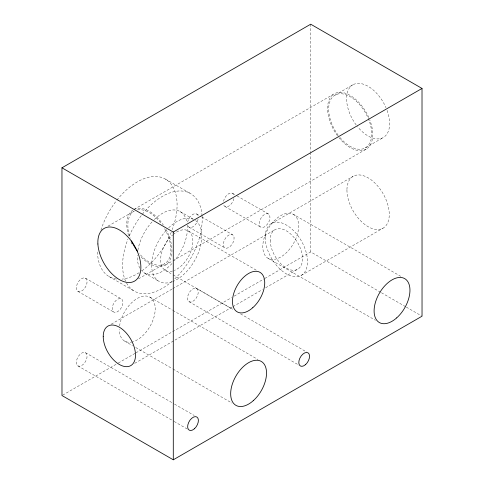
<?xml version="1.0" encoding="UTF-8"?>
<svg xmlns="http://www.w3.org/2000/svg" width="484" height="484" viewBox="0 0 484 484"><rect width="100%" height="100%" fill="white"/><g stroke="black" fill="none" stroke-linecap="round" stroke-linejoin="round"><path stroke-width="0.36" stroke-dasharray="2.42 1.81" d="M134.044 209.391L334.196 93.835A31.95 18.446 60 0 1 368.887 117.691M108.065 226.149L134.153 211.084A30.425 17.569 60 0 0 130.39 238.195M334.958 95.154L352.89 84.803A30.425 17.569 60 0 1 385.99 107.678M138.491 278.851L164.578 263.786M365.384 147.856L383.316 137.504M165.34 265.105L172.534 260.949M173.187 260.573L366.146 149.169A31.95 18.446 60 0 0 369.734 119.754M271.385 223.535L353.139 176.333M111.229 324.201L172.129 289.039M172.782 288.664L274.936 229.682M62.642 395.162L117.63 363.417M118.284 363.036L135.302 353.211M135.956 352.836L231.521 297.66M234.141 296.147L264.252 278.766M264.905 278.385L310.728 251.934L380.787 292.378M134.703 363.345L232.272 307.013M232.925 306.638L262.395 289.626M265.668 287.732L297.757 269.207M301.302 275.36L383.062 228.158M293.395 214.37A25.356 14.641 -60 0 1 285.36 253.652A25.356 14.641 -60 0 1 263.405 240.971A25.356 14.641 -60 0 1 293.395 214.37L400.782 276.352M232.532 193.31L236.446 195.572M237.099 195.947L268.39 214.007A7.605 4.392 -60 0 1 265.982 225.792A7.605 4.392 -60 0 1 259.394 221.987A7.605 4.392 -60 0 1 268.39 214.007M381.44 292.753L405.665 306.741M406.324 307.122L421.382 315.816M224.927 206.487L260.785 227.184M165.437 179.098L190.539 193.594M196.673 214.013L201.241 216.65M201.888 217.026L232.532 234.716A7.605 4.392 -60 0 1 230.124 246.501A7.605 4.392 -60 0 1 223.535 242.696A7.605 4.392 -60 0 1 232.532 234.716M268.045 258.293L375.427 320.269M180.139 211.599L194.483 219.875M189.069 227.19L224.927 247.893M188.143 230.856L256.744 270.459M165.328 270.381L172.51 274.531M173.163 274.906L232.616 309.228M196.673 288.543A7.605 4.392 -60 0 1 194.266 300.328A7.605 4.392 -60 0 1 187.677 296.523A7.605 4.392 -60 0 1 196.673 288.543L232.689 309.337M240.542 313.874L306.674 352.049M144.643 273.079L158.988 281.361M189.069 301.72L299.07 365.226M149.961 297.182L172.225 310.032M172.879 310.407L258.002 359.539M109.148 276.594L134.25 291.09M85.517 278.191A7.605 4.392 -60 0 1 83.103 289.976A7.605 4.392 -60 0 1 76.514 286.171A7.605 4.392 -60 0 1 85.517 278.191L121.375 298.894A7.605 4.392 -60 0 1 118.961 310.68A7.605 4.392 -60 0 1 112.373 306.874A7.605 4.392 -60 0 1 121.375 298.894M77.906 291.368L113.764 312.071M124.612 341.099L132.471 345.636M135.744 347.524L172.413 368.687M173.066 369.068L231.993 403.081M85.517 352.721A7.605 4.392 -60 0 1 83.103 364.506A7.605 4.392 -60 0 1 76.514 360.701A7.605 4.392 -60 0 1 85.517 352.721L173.907 403.753M174.561 404.134L194.205 415.472M77.912 365.898L173.502 421.086M174.155 421.467L187.907 429.405M310.704 24.2L310.716 151.637M310.716 152.393L310.728 251.934M366.146 149.169A31.95 18.446 60 0 1 338.879 137.571M337.517 135.804A31.95 18.446 60 0 1 334.196 93.835M166.079 229.531A31.95 18.446 60 0 1 167.767 263.193A31.95 18.446 60 0 1 140.469 256.284M131.951 243.996A31.95 18.446 60 0 1 130.964 241.939M128.599 235.72A31.95 18.446 60 0 1 133.39 209.772M133.995 209.445A31.95 18.446 60 0 1 163.332 224.999M387.073 110.394A30.425 17.569 60 0 1 383.128 137.607A30.425 17.569 60 0 1 357.494 126.645M356.145 124.908A30.425 17.569 60 0 1 352.89 84.803M338.219 135.26A30.425 17.569 60 0 1 340.028 93.739A30.425 17.569 60 0 1 371.688 133.923A30.425 17.569 60 0 1 340.028 137.559M164.578 228.654A30.425 17.569 60 0 1 166.647 262.213A30.425 17.569 60 0 1 139.223 253.489M137.414 209.881A30.425 17.569 60 0 1 161.317 223.681M173.139 234.528A22.821 13.177 -60 0 1 192.862 240.615A22.821 13.177 -60 0 1 174.331 270.435M172.558 271.028A22.821 13.177 -60 0 1 160.597 259.938A22.821 13.177 -60 0 1 172.558 235.036M116.934 200.104A56.289 32.501 -60 0 1 164.875 178.79A56.289 32.501 -60 0 1 172.268 229.585M171.227 232.272A56.289 32.501 -60 0 1 141.491 271.125M139.089 272.722A56.289 32.501 -60 0 1 122.059 279.105M116.493 279.044A56.289 32.501 -60 0 1 97.49 250.827M100.926 230.154A56.289 32.501 -60 0 1 116.493 200.672M129.295 235.914A56.289 32.501 -60 0 1 172.383 192.081A56.289 32.501 -60 0 1 202.064 215.683M202.112 216.408A56.289 32.501 -60 0 1 174.482 279.147M172.328 281.107A56.289 32.501 -60 0 1 125.925 281.809M125.622 281.156A56.289 32.501 -60 0 1 127.921 239.253M154.323 219.554A35.495 20.497 -60 0 1 187.012 222.471M187.375 225.078A35.495 20.497 -60 0 1 174.464 260.779M171.995 263.568A35.495 20.497 -60 0 1 141.522 270.489M139.876 268.154A35.495 20.497 -60 0 1 137.323 255.395M137.886 250.216A35.495 20.497 -60 0 1 152.285 221.642M195.609 220.613A35.495 20.497 -60 0 1 198.773 251.771A35.495 20.497 -60 0 1 173.048 281.416M171.838 281.876A35.495 20.497 -60 0 1 151.758 267.882A35.495 20.497 -60 0 1 167.131 229.386M168.662 227.837A35.495 20.497 -60 0 1 193.285 219.276M187.677 221.993A7.605 4.392 -60 0 1 192.874 214.394A7.605 4.392 -60 0 1 198.065 215.997M198.065 219.21A7.605 4.392 -60 0 1 192.874 226.814A7.605 4.392 -60 0 1 187.677 225.211M223.535 201.29A7.605 4.392 -60 0 1 229.198 193.443A7.605 4.392 -60 0 1 234.087 196.268M233.923 198.507A7.605 4.392 -60 0 1 228.732 206.111A7.605 4.392 -60 0 1 223.535 204.508M119.596 325.98A25.356 14.641 -60 0 1 140.566 296.892A25.356 14.641 -60 0 1 154.844 313.209A25.356 14.641 -60 0 1 133.294 341.631M132.652 341.819A25.356 14.641 -60 0 1 119.36 329.495M270.211 240.131A22.821 13.177 60 0 0 294.411 270.241A22.821 13.177 60 0 0 294.411 237.971A22.821 13.177 60 0 0 270.211 240.131M265.19 237.233A29.917 17.273 60 0 0 296.922 276.709A29.917 17.273 60 0 0 296.922 234.395A29.917 17.273 60 0 0 265.19 237.233M346.943 190.031A29.917 17.273 60 0 0 378.682 229.507A29.917 17.273 60 0 0 378.682 187.193A29.917 17.273 60 0 0 346.943 190.031"/><path stroke-width="0.73" d="M61.964 167.809L310.704 24.2L422.012 88.445L422.036 316.191L173.296 459.8L61.988 395.537L61.964 167.809L173.272 232.054L422.012 88.445M173.272 232.054L173.296 459.8M137.414 251.19A30.425 17.569 60 0 1 131.479 240.911M103.225 336.537A22.821 13.177 60 0 0 127.431 366.648A22.821 13.177 60 0 0 127.431 334.371A22.821 13.177 60 0 0 103.225 336.537M97.895 243.99A30.425 17.569 60 0 0 131.315 282.317A30.425 17.569 60 0 0 128.877 237.971A30.425 17.569 60 0 0 97.895 243.99M252.775 307.697A22.821 13.177 -60 0 0 260.011 272.347A22.821 13.177 -60 0 0 233.016 296.287A22.821 13.177 -60 0 0 252.775 307.697M305.573 364.591A7.605 4.392 -60 0 0 307.987 352.806A7.605 4.392 -60 0 0 298.985 360.786A7.605 4.392 -60 0 0 305.573 364.591M194.411 428.77A7.605 4.392 -60 0 0 196.825 416.984A7.605 4.392 -60 0 0 187.822 424.964A7.605 4.392 -60 0 0 194.411 428.77M253.241 400.71A25.356 14.641 -60 0 0 261.275 361.427A25.356 14.641 -60 0 0 231.279 388.029A25.356 14.641 -60 0 0 253.241 400.71M396.674 317.897A25.356 14.641 -60 0 0 404.709 278.621A25.356 14.641 -60 0 0 374.713 305.216A25.356 14.641 -60 0 0 396.674 317.897"/></g></svg>
